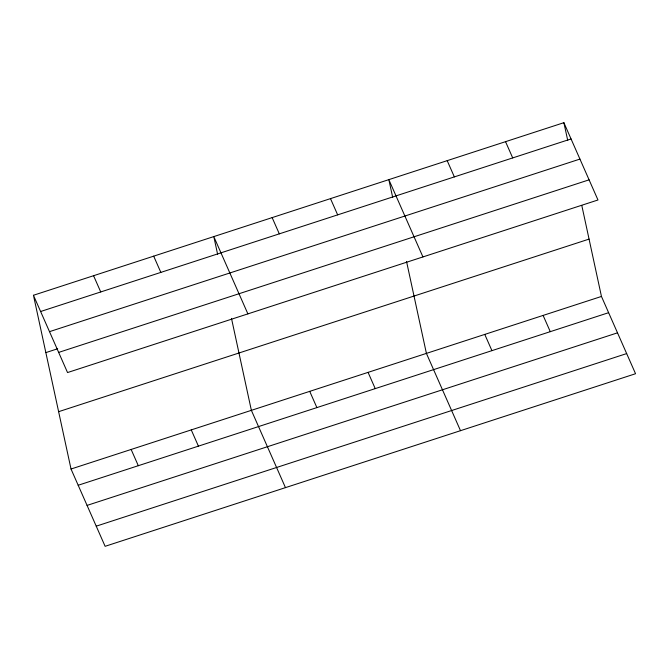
<?xml version="1.0" encoding="UTF-8"?>
<svg xmlns="http://www.w3.org/2000/svg" width="669" height="669" viewBox="0 0 669 669"><rect width="100%" height="100%" fill="white"/><g stroke="black" fill="none" stroke-linecap="round" stroke-linejoin="round"><path stroke-width="1" d="M33.45 295.272L563.883 122.686L597.977 199.981L67.544 372.558L33.45 295.272L71.023 469.019L105.117 546.314L635.55 373.728L601.456 296.442L581.796 205.492M40.617 311.511L571.05 138.935M49.498 331.657L579.939 159.08M45.852 352.605L57.676 348.758M58.655 352.412L589.088 179.836M58.621 411.678L589.063 239.101M71.023 469.019L601.456 296.442M78.189 485.259L608.623 312.682M87.07 505.404L617.512 332.828M96.227 526.169L626.661 353.583M505.538 141.677L512.705 157.917M543.111 315.425L550.278 331.665M447.193 160.66L454.351 176.9M484.766 334.408L491.932 350.648M422.933 256.929L388.84 179.643L392.695 197.439M460.506 430.685L426.412 353.391L406.526 261.42M330.494 198.626L337.661 214.866M368.067 372.374L375.234 388.622M272.149 217.609L279.308 233.849M309.722 391.357L316.889 407.605M247.89 313.886L213.796 236.592L217.642 254.387M285.462 487.634L251.368 410.34L231.482 318.377M153.686 256.152L160.844 272.392M191.259 429.899L198.417 446.148M93.568 275.712L100.735 291.952M131.141 449.459L138.307 465.708M563.883 122.686L567.738 140.482"/></g></svg>
